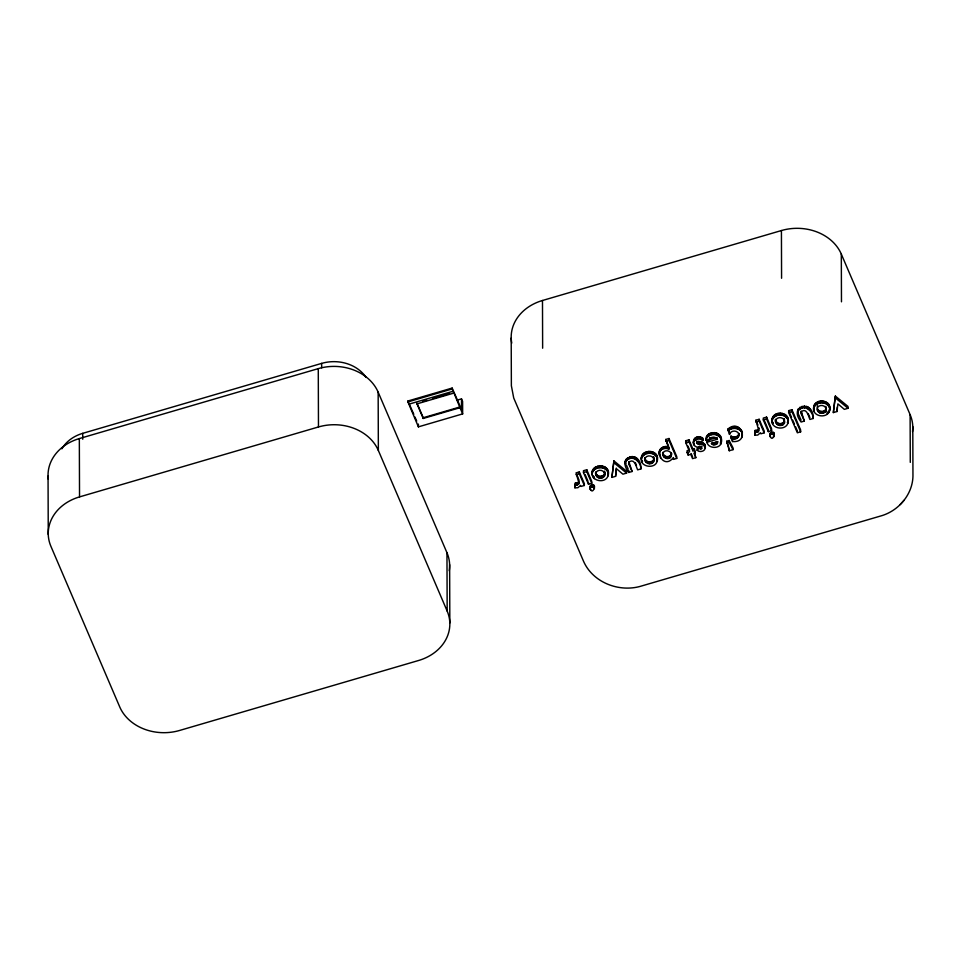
<?xml version="1.0" encoding="UTF-8"?>
<svg xmlns="http://www.w3.org/2000/svg" width="961" height="961" viewBox="0 0 961 961"><rect width="100%" height="100%" fill="white"/><g stroke="black" fill="none" stroke-linecap="round" stroke-linejoin="round"><path stroke-width="1.44" d="M579.051 483.503L576.047 472.884L579.327 471.923L584.336 483.623L584.336 485.473L581.069 486.434L580.612 485.389L577.909 487.72L574.906 487.816L575.339 483.047L577.393 483.071L579.051 481.641L579.051 483.503L577.405 484.921L575.351 484.909L575.339 483.047M758.878 430.864L755.875 420.233L759.154 419.284L764.163 430.972L764.175 432.834L760.896 433.795L760.439 432.75L757.736 435.081L754.733 435.177L755.166 430.408L758.301 429.879L758.926 427.813L758.313 431.729L755.178 432.258L755.166 430.408M706.996 442.264L717.17 439.297C715.513 435.777 709.614 436.666 709.266 440.618L705.951 440.162C704.93 429.663 723.309 430.576 721.327 440.931C722.107 449.88 705.915 449.34 706.996 440.414L715.885 437.808M721.339 442.793L721.459 439.706M616.289 468.103L615.593 476.332L611.905 477.401L613.911 460.884L626.584 471.25L626.584 473.112L622.92 474.181L616.433 468.692L615.593 476.332M837.295 407.104L837.019 411.5L833.343 412.581L835.349 396.064L848.01 406.431L848.022 408.281L844.347 409.362L837.86 403.86L837.019 411.5M659.234 454.193C657.997 448.751 664.351 444.835 669 447.141L669.012 448.991C651.186 444.45 662.297 470.986 672.916 458.109L673.457 459.382L676.736 458.421L676.736 456.571L668.988 438.504L665.709 439.465L669.012 448.991M628.842 463.466L629.611 461.604C634.765 458.541 636.17 466.854 637.648 469.869L640.927 468.908C641.395 448.799 615.533 456.247 628.818 472.452L632.086 471.491L628.83 461.604L629.215 464.788L632.086 471.491M801.114 413.026L801.882 411.176C807.036 408.113 808.441 416.425 809.919 419.44L813.198 418.479C813.823 398.755 787.72 405.254 801.09 422.023L804.357 421.062L801.102 411.176L801.486 414.347L804.357 421.062M611.905 477.401L613.911 460.884M833.343 412.581L835.349 396.064M574.906 487.816L575.351 484.909M754.733 435.177L755.178 432.258M625.299 463.13L625.467 460.247M797.738 409.818L797.726 413.915M592.324 475.118C589.213 463.358 610.679 462.758 608.349 474.602C606.703 484.861 588.745 481.149 592.469 470.746M641.395 457.604C642.404 448.391 659.39 449.988 657.264 459.586C657.42 469.665 638.981 467.851 641.395 457.604L641.48 458.877M641.395 459.454L641.624 456.355M772.055 419.344C773.377 409.818 790.338 411.993 788.176 421.951C786.843 431.453 769.893 429.291 772.055 419.344L772.151 422.48M772.067 421.206L772.296 418.095M813.667 407.164C814.976 397.638 831.938 399.824 829.775 409.77C828.442 419.284 811.504 417.11 813.667 407.164L813.751 410.299M813.667 409.026L813.895 405.914M731.021 437.928L732.558 441.519C750.012 443.153 741.027 417.855 727.97 428.99L729.507 434.408C730.744 429.591 738.865 430.072 738.949 435.273C738.541 438.997 733.711 439.802 731.021 437.928L731.009 436.066C733.699 437.94 738.528 437.147 738.937 433.423L738.949 435.273M742.18 436.534L742.348 432.138M608.337 472.74L608.109 475.827M657.264 461.436L657.432 457.1M787.936 423.188L788.164 420.101M829.535 411.008L829.775 407.92M671.186 456.511L671.499 453.22L671.186 456.511C668.375 461.052 661.372 457.256 662.79 452.355L663.138 455.742M662.79 454.205C663.21 449.015 671.643 450.06 671.511 455.07M595.7 473.809L596.048 472.368C598.307 468.716 604.829 470.061 604.865 474.59L604.505 476.031C601.598 480.584 594.246 477.173 595.688 471.959L596.072 475.431M644.855 459.418L645.215 457.977C647.474 454.325 653.985 455.67 654.033 460.199L653.66 461.64C650.765 466.193 643.414 462.782 644.855 457.568L645.227 461.04M775.527 421.17L775.875 419.729C778.134 416.065 784.657 417.422 784.693 421.951L784.332 423.393C781.425 427.933 774.073 424.522 775.515 419.32L775.899 422.792M817.475 405.686L817.126 408.99C817.174 413.506 823.697 414.888 825.931 411.212L826.292 407.92L825.931 411.212M604.505 476.031L604.517 471.166L604.529 473.028M653.66 461.64L653.684 456.775L653.684 458.637M784.332 423.393L784.344 418.528L784.356 420.377M589.934 486.674C598.787 478.95 592.144 499.336 589.934 486.674L590.522 489.882M589.946 488.536C590.246 486.11 594.439 486.254 594.475 488.729M769.761 434.036C778.614 426.312 771.971 446.697 769.761 434.036L769.905 436.618M769.773 435.886L769.989 433.327M594.234 487.575L594.463 486.867M774.073 434.925L774.29 434.228M704.857 447.586L705.326 446.168L704.401 443.694L697.41 441.88L697.422 443.73L703.5 444.871L705.326 448.03C704.677 451.658 699.584 452.631 697.097 450.216L697.097 448.367L699.296 446.385L702.01 446.529M705.951 440.162C707.536 431.873 721.543 432.918 721.459 441.567M697.422 443.73L696.665 442.553L697.23 441.688L698.743 441.291L700.893 442.24L703.236 440.354L703.224 438.504C693.325 430.936 688.208 449.544 701.302 447.129L702.023 448.379L700.365 448.835L699.296 448.234L699.296 446.385M693.265 442.697L693.854 439.237M592.469 472.596C594.979 465.232 608.361 466.313 608.349 474.602M641.636 458.205C644.146 450.841 657.516 451.922 657.516 460.211M772.308 419.957C774.806 412.593 788.188 413.674 788.176 421.951M813.907 407.776C816.418 400.413 829.787 401.494 829.775 409.77M656.699 460.8L657.264 459.586M787.359 422.552L787.924 421.326M829.523 409.158L828.971 412.221M742.168 434.684L741.604 437.772M717.374 443.501L717.891 441.567L711.308 443.489L713.17 444.775L716.606 444.21L717.362 441.64L714.287 443.045L712.173 442.444L712.185 444.306M625.479 462.097C630.836 453.508 640.759 460.703 640.927 468.908M797.75 411.668C803.096 403.079 813.03 410.275 813.198 418.479M720.209 443.141L720.906 442.096L720.918 443.958M511.204 338.032L511.372 385.757L513.727 398.022L583.603 561.428C593.165 582.931 619.845 592.829 641.768 585.934L880.588 516.021C898.871 511.036 913.503 493.594 912.95 474.29L912.782 426.564M663.126 453.892C664.363 457.172 669.397 457.712 671.174 454.661M596.06 473.581C597.406 477.004 602.619 477.173 604.493 474.169M645.227 459.19C646.573 462.613 651.774 462.782 653.66 459.778M775.887 420.93C777.233 424.354 782.446 424.534 784.32 421.531M817.499 410.611L817.487 408.749C818.844 412.173 824.045 412.353 825.931 409.35M817.475 407.548C819.745 403.896 826.256 405.242 826.304 409.77M769.989 435.177C770.998 433.459 774.254 433.94 774.302 436.078M900.073 504.669L904.049 500.297M693.854 441.087L698.683 438.66L703.236 440.354M697.097 450.216L699.296 448.234M727.982 430.84C732.378 426.372 742.457 428.15 742.433 435.273M61.888 448.823A36.602 30.199 -0.2 0 1 82.718 433.339L321.659 363.39A36.602 30.199 -0.2 0 1 366.045 377.433M511.757 343.077A46.933 38.728 -0.2 0 1 542.485 300.493L781.425 230.544A46.933 38.728 -0.2 0 1 841.307 254.088L910.115 414.647A46.933 38.728 -0.2 0 1 912.542 431.621M48.29 479.143A46.933 38.728 -0.2 0 1 79.331 438.576L318.271 368.628A46.933 38.728 -0.2 0 1 378.154 392.16L446.961 552.731A46.933 38.728 -0.2 0 1 449.243 570.714M79.535 496.897L318.475 426.96A46.933 38.728 -0.2 0 1 378.358 450.493L447.165 611.064A46.933 38.728 -0.2 0 1 418.552 660.507L179.623 730.456A46.933 38.728 -0.2 0 1 119.729 706.912L50.921 546.353A46.933 38.728 -0.2 0 1 79.535 496.897L79.331 438.576M461.508 398.887L462.601 401.446L462.649 413.903L418.395 426.864L407.92 401.914L407.92 401.013L452.163 388.064L461.544 409.494L461.508 398.887L457.232 400.148M407.92 401.914L452.175 388.965L452.163 388.064M408.701 404.233L452.955 391.283L453.736 393.109L416.99 403.86L423.236 418.455L459.995 407.704L453.736 392.376L453.736 393.109M422.636 401.482L426.876 400.232M432.534 398.587L449.496 393.614M423.236 418.455L423.236 417.735L459.983 406.971M665.721 441.327L669 440.366L668.988 438.504M586.751 469.749L583.471 470.71L583.483 472.56L588.492 484.26L591.772 483.299L591.76 481.449L586.751 469.749L586.751 471.599L591.772 483.299M694.443 452.595L695.836 457.664L692.557 458.625L690.719 454.337L688.172 455.082L687.091 452.559L689.638 451.814L685.71 442.637L685.698 440.775L688.977 439.826L692.905 448.991L692.917 450.853L694.31 450.445L694.31 448.583L692.905 448.991M766.578 417.11L763.298 418.059L763.31 419.921L768.319 431.621L771.599 430.66L771.587 428.798L766.578 417.11L766.578 418.96L771.599 430.66M788.657 410.647L791.924 409.686L800.621 429.963L800.633 431.825L797.354 432.786L788.657 412.497L788.657 410.647L791.552 417.398M576.047 474.734L579.327 473.773L579.327 471.923M583.483 472.56L586.751 471.599M685.71 442.637L688.977 441.676L688.977 439.826M755.875 422.095L759.154 421.134L759.154 419.284M763.31 419.921L766.578 418.96M788.657 412.497L791.936 411.536L791.924 409.686M726.708 441.255L729.183 440.522L733.003 447.802L733.015 449.652L729.291 450.745L726.708 441.255L728.846 447.622M726.72 443.105L729.195 442.384L729.183 440.522M694.31 448.583L695.392 452.967L693.998 453.376L695.836 457.664M835.349 397.926L848.022 408.281M613.923 462.746L626.584 473.112M769.893 434.756L770.338 435.393M407.92 401.013L413.807 414.299M773.221 423.14L772.548 421.927L772.548 423.777M642.549 461.388L641.876 460.175L641.888 462.037M729.195 442.384L733.015 449.652M808.189 413.554L809.919 417.579M798.759 414.756L801.078 420.173M791.936 411.536L800.633 431.825M792.705 420.113L794.447 424.161M795.612 426.864L797.342 430.924M763.863 419.368L768.307 429.759L768.319 431.621M759.154 421.134L764.175 432.834M755.875 420.233L757.953 425.086M727.97 428.99L728.991 431.369M731.009 436.066L732.042 438.468M694.31 450.445L695.392 452.967M688.977 441.676L692.917 450.853M685.698 440.775L686.827 443.405M687.944 446.024L689.626 449.952L687.079 450.697L687.091 452.559M691.175 453.544L692.545 456.763M669 440.366L676.736 458.421M665.709 439.465L668.46 445.856M635.341 462.637L636.494 465.328M626.488 465.184L628.23 469.244M585.141 474.602L587.928 481.101M579.327 473.773L584.336 485.473M576.564 474.097L578.126 477.737M459.995 407.704L462.649 413.903M423.236 417.735L416.978 403.139L416.99 403.86M414.972 417.014L416.714 421.086M706.996 440.414L707.26 442.913M798.171 413.398L797.558 410.852M625.287 461.28L625.899 463.827M452.175 388.965L452.955 391.283M659.222 452.331L659.787 454.877M813.739 408.449L814.159 411.608M578.642 478.95L579.099 480.452M592.228 471.995L592.312 473.268M910.115 414.647L910.283 462.373M841.307 254.088L841.476 301.814M829.703 406.671L829.715 408.533M829.319 405.41L829.331 407.272M828.634 404.161L828.634 406.022M828.142 411.488L828.154 413.338M827.721 403.115L827.733 404.965M827.097 412.413L827.109 414.275M826.592 402.251L826.604 404.1M825.943 406.347L825.955 408.209M825.247 401.578L825.259 403.428M824.91 410.527L824.922 412.377M823.769 401.121L823.781 402.983M823.325 411.272L823.337 413.134M822.256 400.929L822.268 402.791M821.499 411.524L821.499 413.374M820.706 401.001L820.718 402.863M819.805 411.14L819.817 413.002M819.132 401.338L819.144 403.2M818.436 410.203L818.448 412.065M817.631 401.902L817.643 403.764M816.357 402.647L816.357 404.509M815.3 403.584L815.3 405.434M814.46 404.701L814.46 406.551M809.582 408.473L809.594 410.323M808.838 407.548L808.85 409.398M807.901 406.839L807.901 408.701M806.699 406.323L806.699 408.173M804.429 405.974L804.441 407.836M801.979 406.359L801.991 408.221M801.474 412.497L801.486 414.347M799.768 407.344L799.78 409.206M798.267 408.785L798.267 410.647M788.104 418.852L788.104 420.714M787.72 417.591L787.72 419.452M787.023 416.341L787.035 418.203M786.122 415.284L786.122 417.146M784.993 414.431L785.005 416.281M783.647 413.759L783.647 415.608M783.311 422.696L783.323 424.558M782.17 413.302L782.17 415.164M781.425 230.544L781.581 278.27M781.725 423.453L781.725 425.315M780.656 413.11L780.656 414.972M779.888 423.705L779.9 425.555M779.107 413.182L779.119 415.044M778.206 423.32L778.218 425.182M777.533 413.518L777.533 415.38M776.836 422.384L776.836 424.245M776.032 414.083L776.032 415.945M774.746 414.828L774.758 416.69M774.17 433.519L774.17 435.381M773.689 415.765L773.701 417.615M773.713 432.882L773.725 434.732M773.545 435.513L773.557 437.375M773.004 432.438L773.004 434.3M772.848 416.87L772.86 418.732M772.139 432.258L772.151 434.12M771.263 432.366L771.275 434.228M770.506 432.738L770.506 434.6M758.301 429.879L758.313 431.729M757.22 430.42L757.232 432.282M756.271 430.552L756.271 432.402M741.952 430.84L741.952 432.702M741.267 429.627L741.279 431.489M740.366 428.594L740.366 430.456M739.225 427.765L739.237 429.615M738.541 434.901L738.541 436.75M737.856 427.104L737.868 428.966M737.507 436.102L737.507 437.952M736.354 426.684L736.354 428.534M735.922 436.859L735.934 438.721M734.805 426.516L734.817 428.378M734.769 437.075L734.781 438.937M733.687 437.027L733.687 438.889M733.231 426.612L733.231 428.474M732.546 439.657L732.558 441.519M732.486 436.714L732.486 438.564M731.597 426.96L731.609 428.822M729.699 427.765L729.699 429.615M729.507 432.558L729.507 434.408M729.279 448.895L729.291 450.745M721.303 438.42L721.303 440.27M720.846 437.063L720.858 438.913M720.161 435.765L720.161 437.615M719.284 434.684L719.296 436.534M718.239 433.795L718.239 435.657M717.158 437.435L717.17 439.297M717.002 433.135L717.002 434.985M716.594 442.348L716.606 444.21M715.645 432.702L715.657 434.552M715.537 442.829L715.549 444.691M714.227 432.522L714.227 434.384M714.287 443.045L714.299 444.895M713.17 442.913L713.17 444.775M712.738 432.606L712.75 434.456M711.188 432.943L711.188 434.792M709.735 437.399L709.747 439.249M709.218 433.735L709.218 435.585M709.254 438.769L709.266 440.618M707.716 434.852L707.716 436.714M706.635 436.366L706.635 438.216M705.326 446.168L705.326 448.03M705.038 444.691L705.05 446.541M704.401 443.694L704.413 445.556M703.488 443.021L703.5 444.871M702.455 442.673L702.455 444.535M701.818 437.507L701.818 439.357M701.35 446.997L701.35 448.859M700.989 442.456L700.989 444.306M700.353 446.985L700.365 448.835M700.293 436.931L700.305 438.793M699.812 442.348L699.812 444.21M698.671 436.811L698.683 438.66M698.647 442.252L698.659 444.102M696.941 437.111L696.953 438.961M696.797 441.279L696.797 443.129M695.127 437.94L695.139 439.802M694.298 445.484L693.554 442.504L693.554 444.366M688.16 453.22L688.172 455.082M673.457 457.532L673.457 459.382M670.213 455.814L670.225 457.664M668.688 456.547L668.7 458.397M667.679 446.721L667.691 448.571M667.018 456.739L667.03 458.589M666.381 446.517L666.381 448.379M665.408 456.307L665.408 458.157M665.096 446.553L665.108 448.403M664.063 455.334L664.063 457.184M663.847 446.805L663.847 448.655M662.513 447.309L662.513 449.171M661.396 448.006L661.396 449.868M660.495 448.883L660.495 450.733M660.459 456.139L660.459 457.989M659.811 449.94L659.823 451.79M659.378 451.117L659.378 452.967M659.366 453.592L659.366 455.442M657.048 455.838L657.06 457.7M656.363 454.601L656.363 456.451M655.45 453.544L655.462 455.394M654.333 452.679L654.333 454.529M652.975 452.006L652.987 453.868M652.651 460.956L652.651 462.806M651.498 451.55L651.51 453.412M651.053 461.712L651.065 463.562M649.984 451.358L649.996 453.22M649.228 461.953L649.228 463.815M648.447 451.43L648.447 453.292M647.546 461.568L647.546 463.43M646.861 451.766L646.873 453.628M646.164 460.631L646.176 462.493M645.36 452.331L645.372 454.193M644.086 453.075L644.086 454.937M643.029 454.012L643.029 455.862M642.188 455.13L642.188 456.98M637.311 458.902L637.323 460.751M636.578 457.977L636.578 459.826M635.629 457.268L635.641 459.13M634.428 456.751L634.428 458.601M632.158 456.403L632.17 458.265M629.707 456.787L629.719 458.649M629.203 462.926L629.215 464.788M628.806 470.602L628.818 472.452M627.497 457.772L627.509 459.634M625.995 459.214L626.007 461.076M625.455 462.481L625.455 464.343M608.277 471.491L608.277 473.353M607.893 470.241L607.893 472.091M607.196 468.992L607.208 470.842M606.295 467.935L606.295 469.785M605.166 467.07L605.178 468.92M604.865 472.74L604.865 474.59M603.82 466.397L603.82 468.259M603.484 475.347L603.484 477.197M602.343 465.941L602.343 467.803M601.898 476.103L601.898 477.953M600.829 465.749L600.829 467.611M600.06 476.344L600.072 478.206M599.28 465.833L599.292 467.683M598.379 475.971L598.391 477.821M597.706 466.157L597.706 468.019M597.009 475.022L597.009 476.884M596.204 466.722L596.204 468.584M594.919 467.466L594.931 469.328M594.294 476.812L594.294 478.662M594.342 486.158L594.342 488.02M593.862 468.403L593.874 470.253M593.886 485.521L593.898 487.383M593.393 475.779L593.393 477.641M593.177 485.089L593.177 486.939M593.021 469.521L593.033 471.37M592.312 484.897L592.324 486.759M591.435 485.017L591.447 486.867M590.679 485.377L590.679 487.239M590.162 485.966L590.078 489.257M588.48 482.398L588.492 484.26M578.474 482.518L578.486 484.368M577.393 483.071L577.405 484.921M576.432 483.191L576.444 485.053M542.485 300.493L542.641 348.218M449.628 564.636L449.832 622.968M446.961 552.731L447.165 611.064M418.395 424.089L418.395 426.864M378.154 392.16L378.358 450.493M321.659 363.39L321.671 367.811M318.271 368.628L318.475 426.96M82.718 433.339L82.742 439.237M48.05 476.103L48.254 534.436"/></g></svg>
